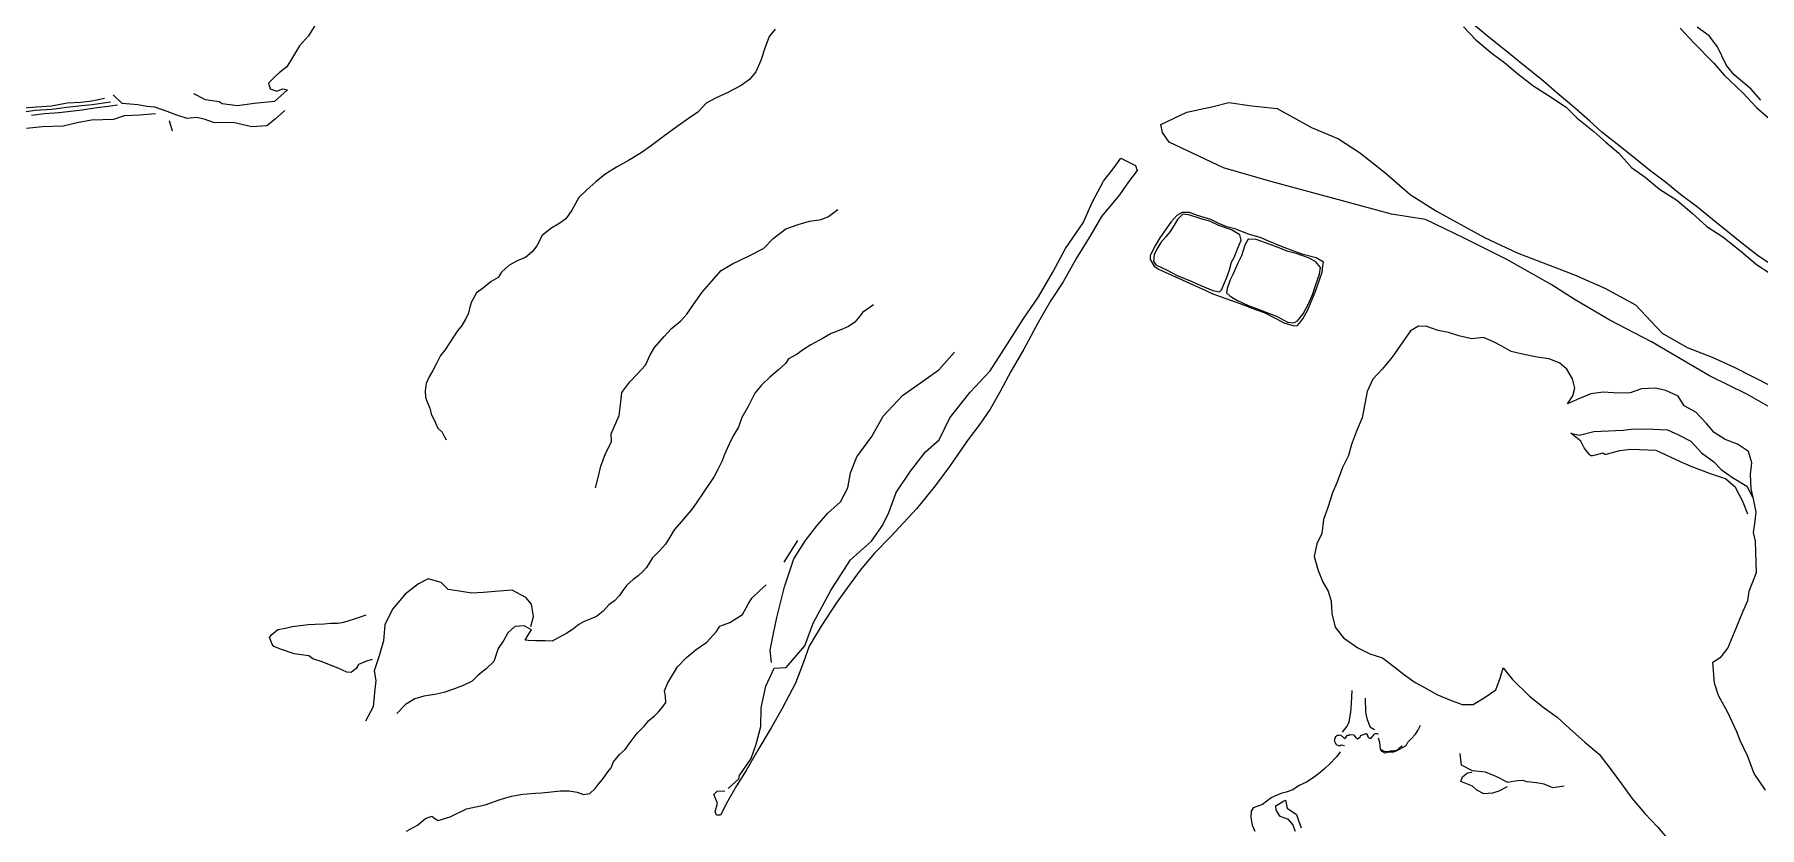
# Model space of a CAD drawing. Extents: x 683321 to 688873, y 7661944 to 7668387.
# Drawn here: x 686662.5 to 687141, y 7665624.4 to 7665844.4 of the extents above; entities that cross this region are included whole.
import ezdxf

# ---------------------------------------------------------------- set-up
doc = ezdxf.new("R2010")
doc.units = 0
doc.header["$MEASUREMENT"] = 0
doc.layers.add('01 CRESTA_Line', color=3, linetype='Continuous', lineweight=20)

msp = doc.modelspace()

# ---------------------------------------------------------------- linework, layer by layer
at = {"layer": '01 CRESTA_Line'}
for points in [[(686740.69, 7665847.65, 4062.75), (686738.49, 7665844.07, 4061.48), (686735.99, 7665841.23, 4061.58), (686734.06, 7665837.99, 4060.32), (686732.45, 7665835.47, 4057.73), (686730.36, 7665833.78, 4056.51), (686729.23, 7665832.78, 4054.48), (686727.44, 7665830.87, 4054.05), (686727.84, 7665829.31, 4054.13), (686729.74, 7665828.69, 4054.27), (686731.33, 7665829.37, 4054.31), (686732.66, 7665829.05, 4054.5), (686729.09, 7665825.83, 4053.05), (686723.4, 7665825.24, 4051.55), (686718.81, 7665824.59, 4050.37), (686714.52, 7665825.22, 4049.27), (686713.7, 7665825.71, 4049.4), (686709.88, 7665826.28, 4048.83), (686706.73, 7665827.97, 4047.9)], [(686867.91, 7665845.94, 4106.61), (686866.25, 7665843.88, 4106.71), (686865.09, 7665840.59, 4107.34), (686863.93, 7665837.21, 4107.87), (686862.57, 7665834.09, 4107.88), (686860.84, 7665831.9, 4107.62), (686858.52, 7665830.25, 4107.1), (686854.63, 7665828.21, 4107.85), (686851.39, 7665826.76, 4107.64), (686848.85, 7665825.39, 4107.51), (686846.54, 7665822.83, 4107.7), (686844.2, 7665821.33, 4107.03), (686840.8, 7665818.88, 4106.85), (686836.99, 7665816.11, 4107.38), (686833.69, 7665813.59, 4106.53), (686830.77, 7665811.61, 4106.94), (686827.25, 7665809.49, 4106.62), (686823.9, 7665807.58, 4106.67), (686820.68, 7665805.57, 4106.63), (686818.16, 7665803.53, 4106.76), (686815.71, 7665801.28, 4107.55), (686813.53, 7665799.21, 4107.57), (686811.51, 7665795.65, 4107.51), (686809.88, 7665793.27, 4107.82), (686808.24, 7665792.04, 4107.7), (686805.71, 7665790.61, 4107.11), (686803.3, 7665788.61, 4107.49), (686801.83, 7665785.78, 4107.74), (686800.57, 7665784.15, 4107.78), (686798.66, 7665782.52, 4108.17), (686796.58, 7665781.74, 4107.76), (686794.06, 7665780.35, 4107.36), (686792.07, 7665778.45, 4108.65), (686791.09, 7665776.97, 4108.84), (686789.2, 7665775.85, 4108.58), (686787.08, 7665774.11, 4107.88), (686785.14, 7665772.75, 4107.48), (686783.73, 7665770.26, 4107.96), (686783.26, 7665768.75, 4107.94), (686782.8, 7665766.86, 4108.35), (686782.07, 7665765.46, 4108.47), (686780.99, 7665763.7, 4109.15), (686779.85, 7665762.24, 4109.34), (686778.72, 7665760.53, 4109.2), (686777.86, 7665759.23, 4108.84), (686776.29, 7665756.8, 4109), (686775.11, 7665755.36, 4109.59), (686773.96, 7665753.18, 4109.78), (686772.99, 7665751.2, 4109.62), (686771.96, 7665749.49, 4108.95), (686771.16, 7665747.57, 4109.18), (686770.88, 7665745.57, 4109.64), (686770.91, 7665743.8, 4109.4), (686771.39, 7665742.54, 4109.23), (686772.11, 7665740.73, 4109.69), (686772.53, 7665739.23, 4109.65), (686773.69, 7665736.69, 4109.78), (686774.36, 7665735.22, 4109.48), (686775.58, 7665734.12, 4108.64), (686776.26, 7665732.82, 4108.1), (686776.68, 7665731.96, 4107.89)], [(687058.94, 7665846.55, 4142.52), (687062.35, 7665842.9, 4142.95), (687066.81, 7665839.16, 4143.3), (687070.33, 7665836.57, 4143.79), (687073.96, 7665833.54, 4144.1), (687078.09, 7665830.31, 4144.46), (687082.46, 7665827.48, 4144.92), (687087.34, 7665824.24, 4145.74), (687090.46, 7665821.18, 4146.22), (687095.08, 7665817.5, 4146.76), (687098.4, 7665814.52, 4147.27), (687101.96, 7665811.54, 4147.76), (687105.51, 7665807.48, 4148.3), (687109.29, 7665804.85, 4148.73), (687113.28, 7665801.53, 4149.28), (687118.09, 7665798.43, 4149.94), (687122.23, 7665794.96, 4150.19), (687126.44, 7665791.19, 4150.78), (687130.8, 7665788.27, 4151.36), (687135.86, 7665784.34, 4151.63), (687140.17, 7665780.63, 4151.91), (687143.63, 7665778.38, 4152.29)], [(687146.43, 7665779.13, 4152.4), (687140.74, 7665782.95, 4152.06), (687136.12, 7665786.57, 4151.72), (687132.25, 7665789.65, 4151.31), (687127.98, 7665793.08, 4150.92), (687123.77, 7665796.53, 4150.41), (687119.08, 7665800.07, 4149.81), (687114.93, 7665803.42, 4149.42), (687110.45, 7665806.78, 4148.8), (687106.05, 7665810.39, 4148.33), (687102.03, 7665813.64, 4147.74), (687097.28, 7665817.35, 4147.04), (687093.96, 7665820.39, 4146.58), (687090.03, 7665823.81, 4146.06), (687085.43, 7665827.67, 4145.37), (687080.53, 7665831.94, 4144.91), (687075.56, 7665835.91, 4144.23), (687070.52, 7665840.01, 4143.76), (687066.01, 7665843.58, 4143.27), (687061.6, 7665847.32, 4142.86)], [(687119, 7665846.15, 4147.2), (687122.83, 7665842.06, 4147.74), (687128.35, 7665836.45, 4148.47), (687131.23, 7665833.15, 4148.94), (687136.34, 7665828.21, 4149.62), (687140.2, 7665824.17, 4150.15), (687144.37, 7665820.55, 4150.51)], [(687141.36, 7665826.22, 4150.04), (687138.68, 7665829.23, 4149.77), (687133.94, 7665833.21, 4149.04), (687131.82, 7665835.79, 4148.67), (687129.39, 7665840.99, 4148.05), (687127.05, 7665844.02, 4147.6), (687123.69, 7665846.44, 4147.24)], [(686658.97, 7665822.91, 4045.49), (686662.63, 7665823.4, 4045.86), (686667.2, 7665823.67, 4046.07), (686671.41, 7665824.23, 4046.38), (686675.59, 7665824.76, 4046.56), (686678.47, 7665825.01, 4046.81), (686683.59, 7665825.72, 4046.99)], [(686659.59, 7665824.04, 4045.62), (686663.03, 7665824.34, 4045.87), (686667.2, 7665824.59, 4046.2), (686671.58, 7665825.46, 4046.33), (686675.38, 7665825.61, 4046.61), (686678.39, 7665826, 4046.77), (686681.88, 7665826.72, 4046.97)], [(686685.48, 7665824.77, 4046.29), (686682.96, 7665824.42, 4046.19), (686679.86, 7665824.11, 4046.12), (686674.97, 7665823.37, 4045.98), (686669.27, 7665822.72, 4045.64), (686665.3, 7665822.44, 4045.39), (686661.68, 7665821.98, 4045.14)], [(686731.89, 7665823.31, 4052.86), (686730.98, 7665822.54, 4053.06), (686729.31, 7665820.98, 4052.69), (686728.35, 7665820.22, 4052.5), (686726.89, 7665819.11, 4052.22), (686722.73, 7665818.78, 4051.49), (686717.58, 7665820.05, 4049.89), (686712.44, 7665819.89, 4049.11), (686709.56, 7665820.95, 4048.14), (686707.46, 7665821.35, 4048.04), (686704.83, 7665821.15, 4048.03), (686702.01, 7665822.01, 4047.7), (686699.29, 7665823.04, 4047.37), (686695.85, 7665824.22, 4047.09), (686693.63, 7665824.42, 4046.95), (686691.13, 7665824.89, 4046.74), (686689.03, 7665825.13, 4046.45), (686686.77, 7665825.32, 4046.4), (686684.27, 7665827.7, 4046.35)], [(687153.19, 7665735.64, 4170.41), (687137.66, 7665744.57, 4170.4), (687127.14, 7665749.75, 4170.45), (687111.06, 7665759.2, 4170.31), (687099.46, 7665765.15, 4170.41), (687089.92, 7665770.82, 4170.26), (687083.25, 7665775.09, 4170.21), (687070.91, 7665781.97, 4170.01), (687059.09, 7665787.88, 4170.01), (687048.32, 7665793.07, 4169.87), (687038.96, 7665794.61, 4169.79), (687025.3, 7665798.25, 4169.57), (687005.43, 7665803.62, 4169.31), (686992.29, 7665807.42, 4169.5), (686983.94, 7665811.43, 4169.76), (686977.27, 7665814.59, 4169.9), (686975.37, 7665817.2, 4170.25), (686974.98, 7665819.46, 4170.2), (686982.18, 7665822.85, 4170.67), (686989.49, 7665824.42, 4170.31), (686993.84, 7665825.54, 4170.29), (687000.21, 7665824.63, 4170.91), (687007.17, 7665823.91, 4170.45), (687016.71, 7665818.59, 4170.15), (687024.18, 7665815.45, 4169.68), (687030.09, 7665811.7, 4169.64), (687037.01, 7665806.24, 4170.15), (687044.08, 7665800.05, 4170.29), (687051.44, 7665795.45, 4170.21), (687064.75, 7665788.09, 4170.27), (687073.75, 7665783.84, 4170.2), (687089.71, 7665777.77, 4170.54), (687098.11, 7665774.04, 4170.9), (687106.58, 7665769.39, 4170.67), (687114.01, 7665761.52, 4170.77), (687120.98, 7665757.61, 4171.02), (687127.91, 7665754.88, 4171.16), (687133.99, 7665752.14, 4170.59), (687144.51, 7665746.76, 4170.9)], [(686660.26, 7665818.41, 4044.94), (686664.59, 7665818.89, 4045.14), (686670.42, 7665819.11, 4045.68), (686674.34, 7665820.01, 4045.82), (686678.33, 7665820.71, 4045.97), (686684.47, 7665820.97, 4046.24), (686687.46, 7665821.92, 4046.23), (686691.65, 7665822.12, 4046.54), (686696.02, 7665822.54, 4047.27)], [(686699.81, 7665820.52, 4047.92), (686700.7, 7665817.67, 4048.03)], [(686854.94, 7665635.28, 4170.33), (686857.84, 7665637.92, 4170.36), (686858.07, 7665638.89, 4170.56), (686861.26, 7665643.59, 4170.62), (686862.68, 7665647.54, 4171.01), (686863.96, 7665652.49, 4171.02), (686864.06, 7665657.62, 4170.7), (686865.33, 7665663.59, 4170.57), (686867.68, 7665668.6, 4170.24), (686870.98, 7665668.79, 4170.74), (686876.17, 7665674.78, 4170.83), (686878.49, 7665681.09, 4170.77), (686883.51, 7665690.32, 4170.32), (686888.89, 7665698.72, 4170.05), (686894.68, 7665703.82, 4170.09), (686897.75, 7665708.2, 4170.31), (686899.48, 7665711.8, 4170.33), (686901.56, 7665717.33, 4170.49), (686905.47, 7665723.31, 4169.7), (686909.66, 7665728.66, 4169.7), (686913.47, 7665731.95, 4170.1), (686916.39, 7665738.07, 4169.91), (686922.02, 7665745.19, 4169.77), (686927.62, 7665751.12, 4169.9), (686932.44, 7665758.58, 4169.82), (686936.76, 7665765.42, 4169.64), (686941.03, 7665771.66, 4169.7), (686944.93, 7665778.51, 4169.79), (686948.52, 7665785.06, 4169.8), (686953.41, 7665792.13, 4169.65), (686955.86, 7665797.78, 4169.77), (686959.03, 7665803.77, 4169.8), (686961.96, 7665807.5, 4169.66), (686963.88, 7665810.1, 4169.7), (686965.89, 7665809.12, 4169.71), (686967.9, 7665808.03, 4169.64), (686968.38, 7665806.73, 4169.65), (686965.99, 7665803.59, 4169.59), (686963.47, 7665799.96, 4169.52), (686958.52, 7665793.97, 4169.68), (686955.53, 7665788.86, 4169.75), (686951.67, 7665782.56, 4169.69), (686947.81, 7665775.84, 4169.81), (686944.39, 7665770.59, 4169.8), (686940.89, 7665764.53, 4169.68), (686936.95, 7665757.1, 4169.72), (686933.36, 7665750.94, 4169.84), (686930.29, 7665745.2, 4169.86), (686927.57, 7665740.49, 4169.76), (686924.68, 7665736.35, 4169.89), (686921.52, 7665732.1, 4169.62), (686916.28, 7665724.54, 4169.87), (686912.3, 7665719.22, 4170.2), (686907.11, 7665712.86, 4170.1), (686900.02, 7665705.11, 4170.51), (686895.51, 7665700.57, 4170.66), (686891.5, 7665695.81, 4170.53), (686887.99, 7665690.99, 4170.44), (686884.87, 7665686.64, 4170.6), (686880.73, 7665680.29, 4170.83), (686877.34, 7665674.75, 4170.88), (686875.83, 7665670.26, 4170.83), (686873.6, 7665664.45, 4170.81), (686869.85, 7665657.4, 4171.03), (686866.87, 7665652.04, 4171.06), (686863.15, 7665645.84, 4170.79), (686859.88, 7665640.26, 4170.54), (686857.18, 7665636, 4170.43), (686854.7, 7665631.62, 4170.53), (686852.83, 7665627.86, 4170.46), (686852.42, 7665627.89, 4170.49), (686851.67, 7665627.81, 4170.52), (686851.3, 7665628.74, 4170.39), (686851.98, 7665631.15, 4170.34), (686850.94, 7665633.54, 4169.71), (686851.82, 7665634.55, 4170.06), (686853.97, 7665634.63, 4170.39)], [(686818.09, 7665718.65, 4131.83), (686818.86, 7665721.55, 4131.39), (686819.61, 7665724.66, 4131.4), (686820.89, 7665728.22, 4131.22), (686822.58, 7665731.38, 4131.7), (686822.46, 7665733.62, 4131.31), (686824.67, 7665738.68, 4130.75), (686825, 7665741.66, 4130.77), (686825.39, 7665745.09, 4129.79), (686827.64, 7665748.02, 4130.37), (686829.71, 7665750.19, 4130.36), (686832, 7665752.64, 4130.07), (686833.28, 7665755.51, 4130.1), (686834.47, 7665757.59, 4130.14), (686837.17, 7665760.63, 4130.1), (686839.06, 7665762.8, 4129.93), (686841.77, 7665765.02, 4130.1), (686843.46, 7665766.86, 4129.73), (686845.26, 7665769.5, 4129.94), (686847.71, 7665772.93, 4130.35), (686850.25, 7665775.86, 4130.33), (686852.93, 7665778.93, 4130.43), (686855.97, 7665780.66, 4130.18), (686860.92, 7665783.1, 4129.9), (686864.67, 7665785.01, 4129.88), (686867.44, 7665787.8, 4130.01), (686870.95, 7665790.48, 4130.41), (686874.32, 7665791.69, 4130.18), (686877.43, 7665792.63, 4129.76), (686880.74, 7665793.08, 4130.08), (686882.79, 7665793.95, 4130.4), (686885.29, 7665795.85, 4130.55)], [(686895.2, 7665769.44, 4145.14), (686892.22, 7665767.32, 4144.73), (686891.45, 7665766.28, 4145.2), (686890.01, 7665764.59, 4145.84), (686888.29, 7665763.42, 4146.37), (686886.2, 7665762.51, 4146.82), (686883.53, 7665761.44, 4146.25), (686881.31, 7665760.22, 4146.51), (686877.86, 7665758.34, 4146.35), (686875.51, 7665756.88, 4146.19), (686874.02, 7665755.74, 4146.87), (686871.66, 7665754.45, 4146.55), (686870.81, 7665753.13, 4146.53), (686868.86, 7665751.38, 4147.33), (686866.51, 7665749.33, 4147.61), (686864.16, 7665747.17, 4147.12), (686862.27, 7665744.88, 4147.15), (686860.43, 7665741.18, 4147.43), (686858.72, 7665738.19, 4146.95), (686857.78, 7665735.44, 4147.27), (686856.3, 7665733.05, 4146.82), (686855.09, 7665730.62, 4147.16), (686853.88, 7665727.88, 4147.48), (686853.16, 7665725.92, 4147.99), (686852, 7665723.7, 4148.51), (686851.05, 7665721.82, 4148.41), (686847.82, 7665716.97, 4147.95), (686846.38, 7665714.93, 4148.05), (686845.03, 7665712.96, 4148.08), (686841.96, 7665709.33, 4148.06), (686839.93, 7665707.02, 4148.88), (686838.71, 7665705, 4149.2), (686837.55, 7665703.03, 4148.85), (686835.97, 7665701.27, 4149.26), (686833.94, 7665699.25, 4149), (686832.23, 7665696.57, 4149.62), (686831.38, 7665695.62, 4149.76), (686829.97, 7665694.22, 4149.41), (686828.53, 7665693.22, 4148.93), (686826.77, 7665691.62, 4149), (686825.73, 7665690.14, 4149.46), (686824.79, 7665688.83, 4149.94), (686823.39, 7665687.29, 4150.01), (686821.79, 7665686.21, 4150.19), (686820.24, 7665684.43, 4149.36), (686818.39, 7665682.97, 4149.74), (686816.79, 7665682.32, 4149.8), (686814.98, 7665681.6, 4150.02), (686813.48, 7665680.77, 4150.16), (686812.11, 7665679.67, 4150.18), (686810.09, 7665678.29, 4150.22), (686808.91, 7665677.66, 4150.23), (686806.1, 7665676.16, 4150.02), (686804.19, 7665676.25, 4149.93), (686801.49, 7665676.2, 4150.1), (686799.4, 7665676.27, 4150.82), (686798.58, 7665676.42, 4150.95), (686799.21, 7665677.47, 4150.1), (686799.81, 7665678.45, 4149.7), (686800.33, 7665679.22, 4149.11), (686798.35, 7665680.35, 4148.52), (686795.76, 7665680.16, 4149.3), (686793.79, 7665678.42, 4150.6), (686792.68, 7665676.36, 4150.94), (686791.15, 7665674.11, 4151.49), (686789.87, 7665670.52, 4150.86), (686787.88, 7665668.52, 4150.65), (686785.5, 7665666.57, 4150.47), (686783.86, 7665665.06, 4149.88), (686781.43, 7665663.86, 4149.76), (686779.02, 7665662.93, 4149.53), (686776.06, 7665661.89, 4149.53), (686773.58, 7665661.35, 4149.12), (686770.47, 7665660.82, 4149.26), (686767.96, 7665660.12, 4149.01), (686765.44, 7665658.56, 4149.31), (686762.96, 7665656.08, 4149.7)], [(687142.66, 7665634.76, 4171.4), (687139.51, 7665639.4, 4171.87), (687137.71, 7665644.3, 4172.29), (687135.66, 7665648.54, 4173.52), (687134.7, 7665651.01, 4174.14), (687132.18, 7665656.32, 4174.73), (687129.61, 7665661.02, 4174.9), (687128.57, 7665664.49, 4175.3), (687128.1, 7665670.31, 4175.64), (687130.35, 7665671.76, 4175.22), (687132.22, 7665674.22, 4175.43), (687134.51, 7665679.68, 4175.55), (687136.41, 7665684.23, 4175.6), (687137.74, 7665687.43, 4175.96), (687138.17, 7665690.03, 4176.01), (687140.15, 7665695.13, 4176.51), (687140.02, 7665700.91, 4176.76), (687139.88, 7665703.86, 4176.78), (687139.39, 7665706.27, 4176.79), (687139.74, 7665708.79, 4176.81), (687140.1, 7665711.87, 4176.83), (687139.38, 7665715.6, 4177.3), (687138.66, 7665718.4, 4177.62), (687138.49, 7665722.33, 4177.52), (687138.84, 7665725.57, 4177.23), (687137.92, 7665728.71, 4177.19), (687134.95, 7665730.77, 4177.36), (687131.44, 7665732.09, 4177.32), (687128.44, 7665734.01, 4176.84), (687126.31, 7665736.46, 4177.02), (687123.31, 7665739.69, 4177.12), (687120.1, 7665741.36, 4177.39), (687118.42, 7665744.13, 4177.34), (687115.03, 7665745.68, 4177.72), (687112.19, 7665746.3, 4177.4), (687108.32, 7665746.16, 4177.38), (687105.1, 7665744.99, 4177.68), (687101.9, 7665744.92, 4177.22), (687097.65, 7665745.22, 4177.56), (687094.25, 7665744.76, 4177.19), (687091.11, 7665743.43, 4177.21), (687087.77, 7665741.93, 4177.6), (687089.25, 7665744.16, 4178.13), (687089.77, 7665746.32, 4177.55), (687089.13, 7665748.9, 4177.79), (687087.53, 7665751.53, 4177.85), (687085.58, 7665753.25, 4177.64), (687082.63, 7665754.4, 4177.74), (687079.34, 7665754.92, 4178.14), (687075.23, 7665755.78, 4178.29), (687072.09, 7665756.47, 4178.14), (687069.53, 7665757.97, 4178.03), (687067.37, 7665759.05, 4178.3), (687064.42, 7665760.37, 4178.2), (687061.07, 7665759.97, 4178.43), (687057.6, 7665760.81, 4178.42), (687054.74, 7665761.73, 4178.8), (687051.89, 7665762.34, 4178.95), (687048.75, 7665763.38, 4178.81), (687046.43, 7665763.5, 4178.46), (687044.17, 7665762.18, 4178.69), (687042.08, 7665759.19, 4178.38), (687039.12, 7665754.87, 4178.27), (687036.37, 7665751.54, 4178.51), (687033.79, 7665748.77, 4178.22), (687032.17, 7665745.34, 4178.22), (687031.55, 7665741.97, 4178.09), (687030.82, 7665738.11, 4178.12), (687029.21, 7665734.35, 4177.99), (687027.8, 7665730.69, 4177.97), (687027.03, 7665727.6, 4177.9), (687025.35, 7665724.34, 4177.83), (687023.77, 7665720.04, 4177.82), (687022.6, 7665717.29, 4177.78), (687021.29, 7665713.18, 4177.92), (687020.09, 7665709.85, 4177.56), (687019.64, 7665706.03, 4177.79), (687018.22, 7665703.14, 4177.55), (687017.51, 7665699.59, 4177.18), (687018.57, 7665695.71, 4177.2), (687019.88, 7665692.49, 4177.47), (687021.4, 7665689.96, 4178.93), (687022.2, 7665687.24, 4178.81), (687022.41, 7665683.82, 4177.85), (687023.31, 7665680.01, 4178.45), (687025.61, 7665677.06, 4177.81), (687029.63, 7665674.3, 4177.47), (687032.87, 7665672.64, 4177.63), (687036.46, 7665671.45, 4178.03), (687039.56, 7665669.12, 4176.95), (687042.49, 7665666.75, 4176.92), (687045.51, 7665664.66, 4176.74), (687048.42, 7665663.12, 4177.15), (687051.48, 7665661.28, 4177.04), (687055.27, 7665659.74, 4176.97), (687058.49, 7665658.57, 4177.1), (687061.58, 7665658.54, 4176.94), (687064.66, 7665660.41, 4176.63), (687067.9, 7665662.63, 4176.39), (687069.08, 7665665.81, 4176.1), (687069.92, 7665668.71, 4176.92), (687072.49, 7665665.53, 4177.39), (687077.22, 7665660.82, 4177.26), (687081.25, 7665657.67, 4176.48), (687084.86, 7665655.07, 4176.18), (687088.34, 7665651.91, 4175.9), (687092.59, 7665648.13, 4175.41), (687096.53, 7665644.79, 4174.92), (687099.9, 7665640.4, 4174.63), (687102.73, 7665636.51, 4174.23), (687105.56, 7665632.6, 4174.19), (687109.18, 7665628.3, 4173.97), (687112.68, 7665624.61, 4173.41), (687116.32, 7665620.34, 4172.99)], [(686866.89, 7665670.18, 4170.1), (686866.53, 7665673.64, 4168.81), (686867.57, 7665678.71, 4168.66), (686868.45, 7665682.72, 4169.16), (686870.56, 7665691.18, 4168.72), (686873.11, 7665698.94, 4168.41), (686876.4, 7665704.05, 4168.2), (686879.53, 7665708.09, 4168.55), (686882.53, 7665711.61, 4167.23), (686886.03, 7665714.79, 4167.97), (686888.09, 7665718.61, 4167.08), (686888.85, 7665722.84, 4163.88), (686890.63, 7665727.22, 4162.39), (686894.78, 7665732.89, 4161.39), (686897.94, 7665738.51, 4161.6), (686903.23, 7665744.29, 4160.61), (686908.27, 7665747.74, 4161.27), (686913.34, 7665751.38, 4162.72), (686917.7, 7665756.29, 4162.1)], [(687137.76, 7665711.34, 4176.27), (687136.43, 7665714.83, 4176.18), (687134.32, 7665718.77, 4175.89), (687131.58, 7665721.11, 4176.01), (687127.42, 7665722.58, 4176.31), (687122.08, 7665724.56, 4176.13), (687119.1, 7665725.84, 4176.2), (687112.35, 7665729.05, 4176.42), (687105.29, 7665729.25, 4176.54), (687102.21, 7665728.93, 4176.5), (687100.16, 7665728.41, 4176.46), (687098.42, 7665727.86, 4176.42), (687098.06, 7665727.93, 4176.53), (687097.55, 7665728.26, 4176.64), (687095.39, 7665727.69, 4177.74), (687094.68, 7665727.49, 4177.68), (687094.23, 7665727.54, 4177.74), (687093.91, 7665727.78, 4177.78), (687092.88, 7665729.04, 4177.93), (687092.4, 7665729.75, 4178.01), (687091.45, 7665731.58, 4178.19), (687088.64, 7665733.8, 4176.72), (687090.94, 7665733.22, 4177.45), (687095.06, 7665734.3, 4177.42), (687103.15, 7665734.65, 4176.29), (687105.41, 7665734.92, 4177.4), (687109.64, 7665734.98, 4177.55), (687115.52, 7665734.74, 4177.11), (687118.57, 7665733.34, 4178.01), (687121.95, 7665731.58, 4176.66), (687124.96, 7665728.37, 4177.09), (687128.31, 7665725.86, 4176.41), (687130.36, 7665723.74, 4177.58), (687133.53, 7665721.49, 4177.2), (687137.48, 7665719.14, 4176.85), (687139.14, 7665715.95, 4177.08)], [(686874.13, 7665704, 4165.84), (686870.31, 7665698, 4165.7)], [(686800.13, 7665680.15, 4148.86), (686800.88, 7665682.92, 4147.28), (686800.4, 7665686.34, 4147.55), (686798.74, 7665688.19, 4147.82), (686794.97, 7665690.27, 4147.99), (686791.43, 7665690.03, 4149.47), (686787.03, 7665689.62, 4149.85), (686783.75, 7665689.46, 4148.83), (686780.91, 7665689.92, 4148.98), (686777.26, 7665690.45, 4148.36), (686775.3, 7665692.42, 4147.33), (686771.67, 7665693.38, 4146.4), (686769.05, 7665692, 4145.98), (686765.31, 7665689.14, 4146.08), (686761.82, 7665685.01, 4146.17), (686759.68, 7665680.68, 4146.12), (686759.28, 7665676.21, 4146.15), (686758.12, 7665672.02, 4146.6), (686756.7, 7665667.9, 4147.49), (686757.21, 7665665.21, 4147.81), (686756.79, 7665661.84, 4148.55), (686756.47, 7665657.86, 4148.94), (686754.29, 7665653.88, 4149.56)], [(686765.71, 7665623.38, 4169.16), (686768.71, 7665625.04, 4168.94), (686770.94, 7665626.94, 4169.04), (686772.68, 7665627.59, 4168.88), (686773.51, 7665626.89, 4169.63), (686774.43, 7665626.4, 4170.31), (686777.81, 7665627.38, 4170.31), (686782.3, 7665629.56, 4170.47), (686787.51, 7665630.71, 4170.38), (686791.66, 7665632.2, 4170.53), (686794.82, 7665633.15, 4170.52), (686797.97, 7665633.7, 4170.54), (686801.45, 7665633.97, 4170.82), (686803.24, 7665634.05, 4170.94), (686805.83, 7665634.35, 4171), (686808.36, 7665634.58, 4170.95), (686810.77, 7665634.58, 4170.76), (686813.05, 7665634.21, 4170.76), (686814.75, 7665633.57, 4170.68), (686816.53, 7665633.84, 4170.22), (686818.02, 7665635.21, 4169.91), (686818.84, 7665636.34, 4169.84), (686819.99, 7665637.64, 4169.74), (686820.68, 7665638.71, 4169.8), (686821.55, 7665639.9, 4169.61), (686822.41, 7665640.97, 4169.45), (686823.06, 7665642.64, 4169.58), (686824.81, 7665644.68, 4169.58), (686826.35, 7665646.1, 4169.33), (686827.48, 7665647.62, 4169.8), (686829.71, 7665650.55, 4169.63), (686831.73, 7665652.6, 4169.38), (686832.93, 7665654.14, 4169.15), (686834.43, 7665655.38, 4168.97), (686835.57, 7665656.5, 4169.25), (686836.62, 7665657.73, 4169.25), (686837.61, 7665659.09, 4168.9), (686837.49, 7665660.87, 4168.79), (686837.26, 7665662.31, 4168.25), (686838.11, 7665664.42, 4168.14), (686838.98, 7665665.91, 4168.46), (686840.89, 7665669, 4167.87), (686843.34, 7665671.56, 4168.18), (686846.06, 7665673.84, 4168.31), (686849, 7665675.8, 4167.5), (686851.69, 7665678.78, 4167.27), (686852.59, 7665680.25, 4167.53), (686855.36, 7665681.26, 4168.08), (686858.89, 7665683.48, 4166.89), (686860.5, 7665686.39, 4167.21), (686861.51, 7665688.08, 4166.77), (686863.66, 7665690.14, 4166.42), (686865.48, 7665691.7, 4166.31)], [(686756.18, 7665671.06, 4145.61), (686754.61, 7665670.57, 4145.74), (686752.39, 7665669.68, 4145.85), (686751.74, 7665668.54, 4145.77), (686750.33, 7665667.45, 4146.01), (686749.14, 7665667.5, 4145.41), (686746.71, 7665668.61, 4144.97), (686744.32, 7665669.58, 4144.07), (686742.24, 7665670.38, 4143.47), (686739.68, 7665671.21, 4142.93), (686738.54, 7665672.03, 4142.43), (686734.51, 7665672.61, 4141.88), (686730.97, 7665673.81, 4141.45), (686728.92, 7665674.64, 4141.27), (686728.38, 7665675.32, 4140.91), (686727.65, 7665677.11, 4140.54), (686728.33, 7665678.01, 4140.14), (686730.01, 7665679.31, 4140.15), (686732.11, 7665679.69, 4140.06), (686733.95, 7665680.16, 4140.14), (686736.14, 7665680.42, 4140.08), (686738.36, 7665680.75, 4140.26), (686740.31, 7665680.86, 4140.46), (686742.81, 7665680.97, 4140.63), (686744.59, 7665681.12, 4140.83), (686746.66, 7665681.09, 4141.08), (686748.32, 7665681.42, 4141.38), (686751.27, 7665682.33, 4141.91), (686752.95, 7665682.84, 4142.16), (686754.5, 7665683.41, 4142.57)], [(687025.31, 7665650.85, 4169.85), (687026.66, 7665652.5, 4169.85), (687026.88, 7665653.09, 4169.77), (687027.19, 7665653.71, 4169.83), (687027.64, 7665656.42, 4169.79), (687027.8, 7665658.87, 4169.69), (687027.98, 7665662.41, 4169.75)], [(687034.23, 7665651.53, 4170.06), (687033.08, 7665652.18, 4169.88), (687032.29, 7665654.32, 4169.88), (687031.92, 7665655.97, 4169.87), (687031.94, 7665655.97, 4169.83), (687031.78, 7665656.47, 4169.67), (687031.74, 7665660.28, 4169.61)], [(687035.76, 7665646.15, 4173.32), (687036.16, 7665645.56, 4173.39), (687036.84, 7665645.37, 4173.33), (687037.09, 7665645.12, 4173.19), (687037.83, 7665645.29, 4173.19), (687038.97, 7665645.42, 4173.18), (687039.6, 7665645.42, 4173.05), (687040.07, 7665645.6, 4173.09), (687041.31, 7665646.29, 4172.94), (687042.98, 7665647.17, 4172.62), (687043.41, 7665648.08, 4172.3), (687044.35, 7665649, 4171.88), (687045.62, 7665650.3, 4171.29), (687046.27, 7665651.34, 4170.99), (687046.97, 7665652.82, 4170.58)], [(687035.28, 7665650.25, 4172.9), (687034.96, 7665650.45, 4172.91), (687034.63, 7665650.41, 4172.91), (687034.37, 7665650.41, 4172.91), (687034.05, 7665650.27, 4172.93), (687033.92, 7665650.1, 4172.95), (687033.76, 7665649.84, 4172.95), (687033.5, 7665649.6, 4172.97), (687033.1, 7665649.1, 4173.14), (687032.81, 7665649.11, 4173.19), (687032.42, 7665649.53, 4173.05), (687032.24, 7665650.14, 4172.94), (687031.85, 7665650.38, 4172.89), (687030.75, 7665650.04, 4173.01), (687030.25, 7665649.83, 4173.1), (687030.12, 7665649.41, 4173.12), (687029.47, 7665648.97, 4173.13), (687029.16, 7665649.33, 4173.17), (687028.7, 7665649.93, 4173.04), (687028.56, 7665650.06, 4172.94), (687027.37, 7665650.1, 4172.94), (687027.1, 7665649.95, 4172.85), (687026.73, 7665649.92, 4172.92), (687026.35, 7665649.71, 4172.86), (687026.08, 7665649.18, 4172.86), (687026, 7665648.98, 4172.88), (687025.9, 7665649.1, 4172.91), (687025.33, 7665649.64, 4172.92), (687024.65, 7665650.01, 4172.88), (687024.31, 7665649.91, 4172.87), (687023.94, 7665649.91, 4172.87), (687023.66, 7665649.79, 4172.86), (687023.42, 7665649.59, 4172.83), (687023.07, 7665648.88, 4172.85), (687023.07, 7665648.59, 4172.82), (687023.05, 7665648.39, 4172.86), (687023.15, 7665648.24, 4172.92), (687023.46, 7665647.68, 4172.97), (687023.57, 7665647.43, 4172.96), (687024.18, 7665647.22, 4172.9), (687024.48, 7665647.08, 4172.95), (687024.95, 7665647.34, 4173.08), (687025.87, 7665647.16, 4173.45)], [(687035.23, 7665649.3, 4173.2), (687035.57, 7665648.07, 4173.35), (687035.76, 7665646.15, 4173.32), (687036.35, 7665645.86, 4173.31), (687036.77, 7665645.59, 4173.3), (687038.07, 7665645.47, 4173.24), (687038.52, 7665645.67, 4173.22), (687039.39, 7665645.66, 4173.13), (687039.79, 7665645.78, 4173.09), (687040.63, 7665646, 4172.99), (687041.45, 7665646.81, 4172.83), (687041.92, 7665647.11, 4172.59)], [(687024.71, 7665645.41, 4173.3), (687024.3, 7665644.84, 4173.29), (687023.55, 7665643.93, 4173.13), (687021.86, 7665642.09, 4173.07), (687020.46, 7665640.75, 4173.02), (687019.15, 7665639.69, 4172.86), (687017.46, 7665638.36, 4172.69), (687015.35, 7665636.99, 4172.48), (687013.27, 7665636.1, 4172.5), (687011.53, 7665634.9, 4172.84), (687009.72, 7665634.24, 4173.67), (687008.21, 7665633.9, 4173.58), (687005.56, 7665632.7, 4173.91), (687003.11, 7665630.84, 4174.7), (687000.57, 7665629.86, 4174.13), (686999.98, 7665628.97, 4174.08), (686999.92, 7665627.19, 4174.33), (687000.31, 7665625.12, 4174.71), (687000.98, 7665623.37, 4174.93)], [(687086.83, 7665635.86, 4169.8), (687083.7, 7665635.47, 4169.93), (687081.29, 7665636.44, 4170.5), (687079.17, 7665636.84, 4171.05), (687076.47, 7665637.14, 4171.4), (687075.44, 7665637.44, 4172.45), (687074.1, 7665637.36, 4172.74), (687073.26, 7665637.25, 4173.37), (687071.21, 7665636.93, 4173.3), (687068.16, 7665638.46, 4172.61), (687064.99, 7665639.81, 4171.73), (687061.42, 7665640.16, 4171.65), (687058.33, 7665641.73, 4171.64), (687058.01, 7665644.98, 4170.23)], [(687070.97, 7665635.7, 4174), (687068.69, 7665634.51, 4174.09), (687066.95, 7665633.91, 4174.16), (687064.54, 7665633.74, 4174.25), (687062.57, 7665634.77, 4174.32), (687061.36, 7665635.88, 4174.38), (687058.19, 7665637.15, 4174.5), (687058.66, 7665638.47, 4174.2), (687059.98, 7665639.61, 4173.3), (687061.18, 7665639.79, 4173.95)], [(687012.3, 7665623.28, 4174.44), (687011.58, 7665625.24, 4173.2), (687010.34, 7665626.62, 4173.42), (687008.29, 7665627.35, 4173.64), (687007.94, 7665627.55, 4173.57), (687006.92, 7665629.31, 4173.55), (687006.87, 7665630.4, 4173.6), (687008.81, 7665631.65, 4173.07), (687009.53, 7665632.05, 4173.6), (687009.95, 7665629.76, 4173.61), (687012.57, 7665628.04, 4174.36), (687013.16, 7665626.41, 4174.72), (687013.83, 7665624.37, 4174.89)]]:
    msp.add_polyline3d(points, dxfattribs=at)
for points in [[(686974.3, 7665779.31, 4167.96), (686978.16, 7665777.57, 4167.89), (686980.86, 7665776.32, 4168.11), (686983.92, 7665774.99, 4167.97), (686987.21, 7665773.51, 4167.81), (686988.93, 7665772.68, 4167.91), (686991.41, 7665771.78, 4167.83), (686994.58, 7665770.63, 4167.86), (686998.1, 7665769.35, 4167.94), (687000.15, 7665768.51, 4167.94), (687003.57, 7665767.28, 4167.96), (687006.99, 7665765.5, 4168), (687009.02, 7665764.41, 4168.14), (687011.92, 7665763.6, 4168.22), (687012.83, 7665763.67, 4168.16), (687013.75, 7665764.78, 4168.19), (687014.37, 7665765.54, 4168.15), (687015.7, 7665768.02, 4168.23), (687016.51, 7665770.1, 4168.17), (687017.74, 7665772.98, 4168.14), (687018.3, 7665774.48, 4168.14), (687019.68, 7665778.52, 4167.91), (687019.85, 7665780.27, 4167.86), (687020.03, 7665781.26, 4167.83), (687018.06, 7665782.42, 4167.95), (687014.43, 7665783.39, 4167.87), (687011.8, 7665784.28, 4167.89), (687008.45, 7665785.65, 4167.84), (687004.76, 7665787.09, 4167.74), (687002.75, 7665787.99, 4167.83), (686999.21, 7665789.04, 4167.77), (686995.44, 7665790.47, 4167.82), (686993.28, 7665791.08, 4167.81), (686990.98, 7665792.03, 4167.82), (686988.78, 7665793.09, 4167.9), (686985.11, 7665794.24, 4167.87), (686982.89, 7665795.03, 4167.98), (686980.89, 7665795, 4167.83), (686979.41, 7665794.25, 4167.86), (686977.73, 7665792.35, 4167.92), (686975.98, 7665789.86, 4167.98), (686974.68, 7665788, 4167.95), (686973.42, 7665785.99, 4167.95), (686971.99, 7665783.15, 4168), (686972, 7665782.04, 4168.04), (686973.13, 7665780.17, 4167.93)], [(686973.53, 7665780.55, 4168.04), (686976.86, 7665778.91, 4167.73), (686979.46, 7665777.59, 4167.88), (686983.37, 7665775.98, 4167.89), (686986.06, 7665774.76, 4167.92), (686989.4, 7665773.41, 4167.69), (686991.2, 7665773.05, 4167.81), (686991.78, 7665773.6, 4167.84), (686993.15, 7665776.86, 4167.8), (686993.97, 7665779.14, 4168.04), (686994.54, 7665781.26, 4167.96), (686995.25, 7665782.56, 4167.96), (686996.27, 7665785.16, 4167.93), (686997.24, 7665787.39, 4168), (686996.88, 7665788.83, 4167.87), (686994.51, 7665790.23, 4167.92), (686991, 7665791.47, 4167.87), (686988.49, 7665792.6, 4167.88), (686986.41, 7665793.2, 4167.95), (686982.67, 7665794.38, 4167.88), (686981.02, 7665794.54, 4167.81), (686979.55, 7665793.14, 4167.93), (686978.65, 7665791.53, 4167.97), (686977.51, 7665789.8, 4168.01), (686976.3, 7665788.25, 4167.96), (686974.97, 7665786.76, 4167.92), (686973.81, 7665784.83, 4167.97), (686973.13, 7665783.28, 4167.97), (686972.88, 7665781.51, 4167.96)], [(686993.14, 7665772.71, 4167.79), (686994.16, 7665771.86, 4167.7), (686996.2, 7665770.67, 4167.73), (686999.14, 7665769.23, 4167.79), (687001.43, 7665768.39, 4167.9), (687004.78, 7665767.1, 4167.73), (687006.98, 7665766.25, 4168), (687010.07, 7665764.65, 4167.98), (687011.81, 7665764.4, 4168.21), (687012.86, 7665764.97, 4168.02), (687014.38, 7665766.9, 4168.17), (687015.94, 7665769.72, 4168.12), (687017.14, 7665772.45, 4168.03), (687017.83, 7665774.79, 4168.09), (687018.93, 7665777.9, 4167.78), (687019.22, 7665779.8, 4167.83), (687017.82, 7665781.47, 4167.84), (687015.86, 7665782.47, 4167.9), (687012.5, 7665783.62, 4167.82), (687010.28, 7665784.26, 4167.81), (687006.75, 7665785.6, 4167.83), (687002.63, 7665787.05, 4167.58), (687001.35, 7665787.52, 4167.75), (686999.12, 7665787.6, 4167.94), (686998.2, 7665786.02, 4167.97), (686997.27, 7665783.01, 4167.93), (686996.26, 7665781.02, 4168.07), (686994.97, 7665778.01, 4168.01), (686994.18, 7665776.39, 4167.91), (686993.34, 7665773.94, 4167.83)]]:
    msp.add_polyline3d(points, close=True, dxfattribs=at)

doc.saveas('drawing.dxf')
